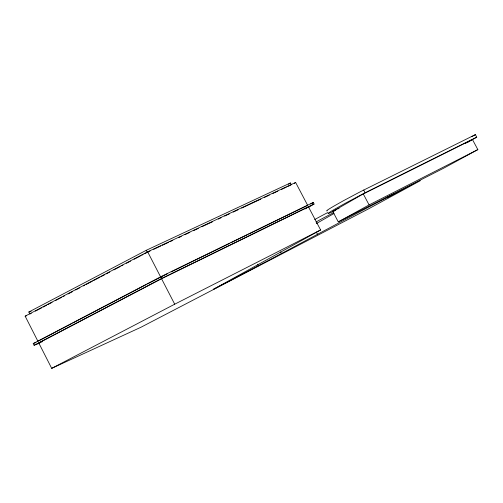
<?xml version="1.0" encoding="UTF-8"?>
<svg xmlns="http://www.w3.org/2000/svg" width="503" height="503" viewBox="0 0 503 503"><rect width="100%" height="100%" fill="white"/><g stroke="black" fill="none" stroke-linecap="round" stroke-linejoin="round"><path stroke-width="0.75" d="M288.458 184.293L290.401 182.966L291.369 184.815M294.343 183.356L295.638 182.476L307.66 205.337M308.54 207.399L308.899 207.167A64.177 2.672 -27.9 0 1 310.672 206.06L312.231 205.111A17.649 0.761 -27.8 0 1 313.432 204.4L313.677 204.256M310.728 203.992L311.206 203.702M305.12 208.94L308.471 206.884L320.606 229.965L213.561 289.231C274.003 257.938 333.696 225.262 394.05 193.818L386.694 197.83L420.326 180.684L369.083 208.569L140.878 327.29L51.696 368.359L38.794 342.996L161.551 278.731L308.471 206.884M312.973 202.652L313.426 202.357L161.105 276.575L33.223 343.543L34.091 345.247L39.756 343.172M312.866 202.715L312.621 202.86A17.649 0.792 -27.8 0 0 311.621 203.451M313.784 204.199L314.243 203.904L161.985 278.291L34.091 345.247M332.779 211.449L363.26 193.9L472.411 139.469L477.85 149.611L443.847 168.109L338.274 221.88L332.779 211.449L336.281 209.694M316.312 223.596L334.023 213.492M471.971 136.571L475.373 134.641L476.737 137.174L469.915 141.016M464.992 143.644L472.411 139.469M467.897 142.154L469.23 141.406M338.274 221.88L369.089 204.916L477.85 149.611M31.255 313.306L29.866 314.042L28.834 312.011L146.222 250.312L290.401 182.966M71.219 323.863L37.932 341.298L25.15 316.167L147.643 251.796L295.638 182.476M35.424 311.118L41.674 307.836M43.063 307.1L46.54 305.277M47.93 304.548L52.098 302.36M55.569 300.53L61.819 297.248M63.208 296.519L64.598 295.789M68.075 293.959L72.243 291.771M75.714 289.948L79.883 287.754M83.36 285.93L84.749 285.201M86.139 284.472L92.389 281.183M93.778 280.454L100.028 277.166M101.417 276.436L104.894 274.613M106.284 273.884L109.755 272.06M113.923 269.866L120.179 266.584M121.569 265.854L122.958 265.119M126.429 263.295L130.598 261.107M134.075 259.278L140.324 255.996M141.714 255.266L143.103 254.537M144.493 253.808L150.108 251.016M72.602 323.14L146.109 284.648M147.498 283.918L167.706 273.594M51.696 368.359L174.704 304.196L320.606 229.965M333.646 212.656L329.716 214.687A19.567 0.497 -27.7 0 0 325.535 216.868L323.247 218.076A14.002 0.358 -27.7 0 0 321.593 218.956L317.632 221.1A29.488 0.748 -27.7 0 0 316.01 221.993M475.373 134.641L361.626 191.096A33.538 1.044 -27.8 0 0 358.727 192.592L344.146 200.345A35.996 1.119 -27.8 0 0 342.134 201.458L334.206 205.947A44.383 1.371 -27.8 0 0 332.565 206.903A47.754 1.471 -27.8 0 0 330.76 207.978L329.899 208.5A26.414 0.824 -27.8 0 0 329.075 209.015L327.302 210.204A34.047 1.056 -27.8 0 0 326.975 210.461L326.68 210.77A66.189 2.037 -27.8 0 0 326.799 210.914L327.013 210.889A26.772 0.824 -27.8 0 0 327.189 210.839M476.737 137.174L363.091 193.862A33.544 0.943 -27.7 0 0 360.186 195.359L345.599 203.099A35.996 1.006 -27.7 0 0 343.587 204.205L335.639 208.67A44.39 1.232 -27.8 0 0 333.998 209.619A47.76 1.32 -27.8 0 0 332.181 210.682L331.32 211.197A26.414 0.742 -27.7 0 0 330.49 211.706L328.71 212.876A34.053 0.949 -27.7 0 0 328.371 213.121L328.075 213.423A66.201 1.83 -27.8 0 0 328.182 213.549L328.396 213.517A26.772 0.742 -27.7 0 0 328.673 213.429L329.283 213.197A58.147 1.616 -27.8 0 0 330.264 212.788L331.081 212.429A23.371 0.648 -27.7 0 0 331.798 212.103L333.797 211.166M337.689 208.99L339.091 208.292M171.221 271.878L229.594 243.408M231.003 242.723L247.174 234.838M248.583 234.153L306.956 205.683M153.66 249.35L160.759 246.024M162.18 245.357L168.568 242.364M169.989 241.698L172.825 240.371M178.502 237.705L181.344 236.379M184.89 234.712L189.864 232.386M193.41 230.72L198.383 228.393M201.929 226.727L212.58 221.741M218.258 219.075L221.094 217.749M224.646 216.083L229.613 213.756M233.166 212.09L238.133 209.764M241.679 208.097L260.85 199.119M264.396 197.453L269.363 195.126M272.915 193.46L277.882 191.134M281.435 189.474L286.402 187.141M287.823 186.475L290.659 185.148M38.794 342.996L42.485 341.65M33.223 343.543L36.059 342.518M25.15 316.167L26.659 315.758M28.834 312.011L31.104 311.414M363.694 190.046L365.153 192.806M363.26 193.9L369.089 204.916M312.64 202.696L313.451 204.243M316.33 232.046L317.701 234.65M280.573 251.928L281.271 253.267M257.668 264.49L258.385 265.867M161.105 276.575L161.985 278.291M147.643 251.796L160.671 277.021M161.551 278.731L174.704 304.196M146.222 250.312L147.272 252.343M335.564 210.317A42.082 1.169 -27.7 0 1 334.206 210.971M314.727 219.547A29.488 0.83 -27.7 0 1 316.343 218.648L320.304 216.497A14.002 0.402 -27.7 0 1 321.951 215.617L324.24 214.404A19.56 0.553 -27.7 0 1 327.83 212.53"/></g></svg>
